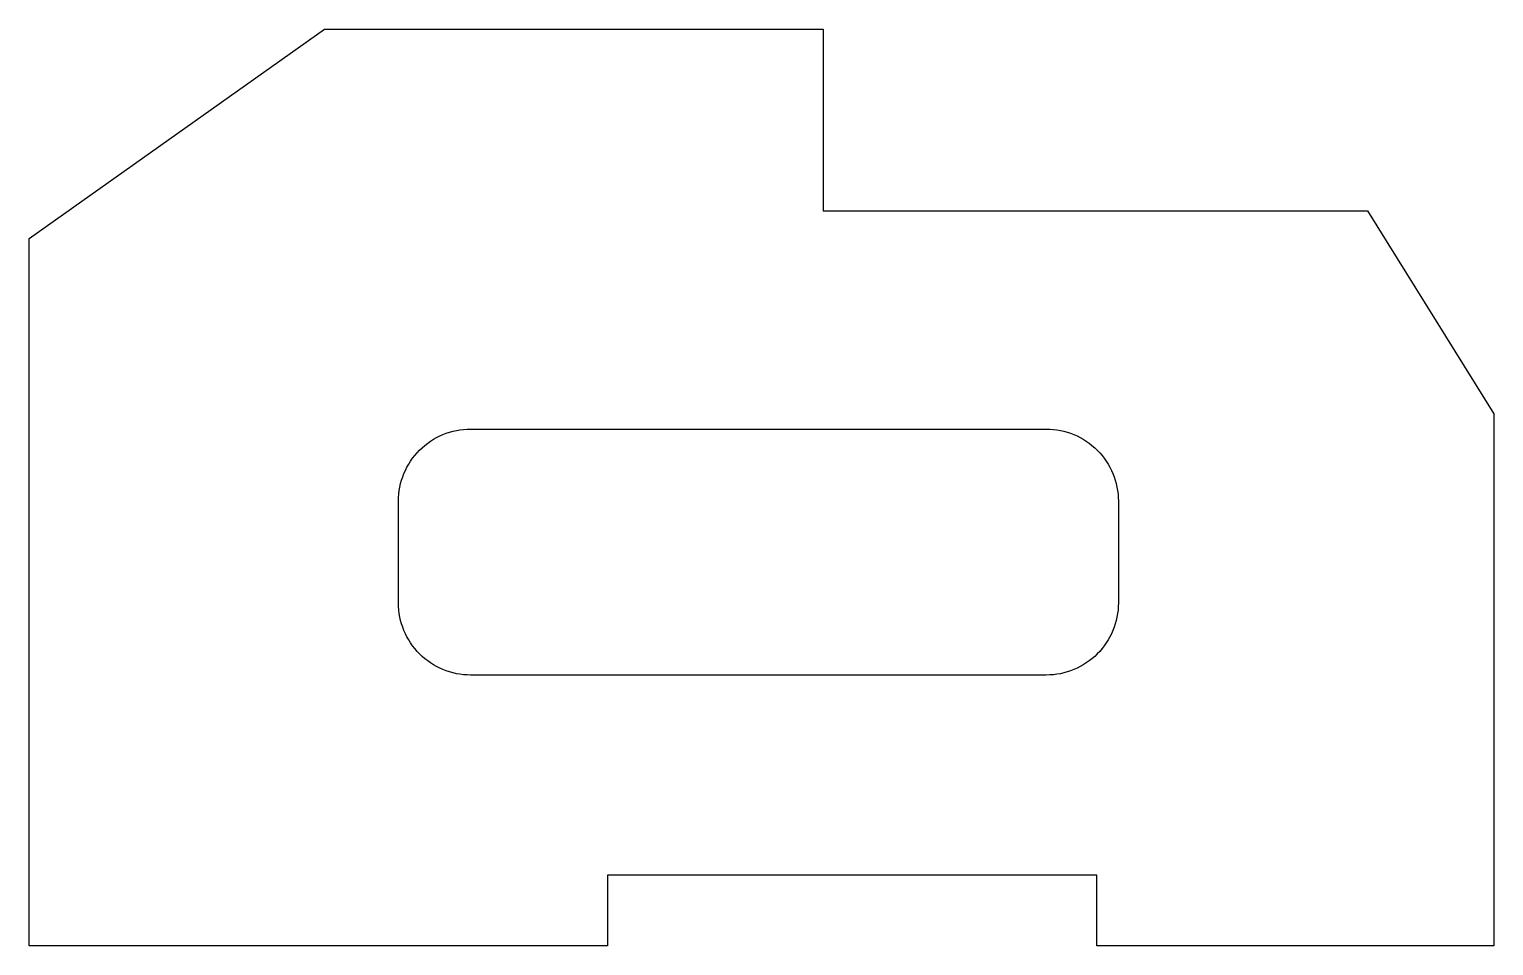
# Model space of a CAD drawing. Header units: millimetres. Extents: x 853 to 1056, y -36 to 91.
import ezdxf

# ---------------------------------------------------------------- set-up
doc = ezdxf.new("R2010")
doc.units = ezdxf.units.MM
doc.header["$LTSCALE"] = 2
doc.layers.add('粗实线', color=7, linetype='Continuous')

msp = doc.modelspace()

# ---------------------------------------------------------------- linework, layer by layer
at = {"layer": '粗实线'}
for p, q in [((853.35, 62.34), (894.31, 91.33)), ((894.31, 91.33), (963.43, 91.33)), ((963.43, 91.33), (963.43, 66.18)), ((963.43, 66.18), (1038.95, 66.18)), ((1038.95, 66.18), (1056.44, 38.04)), ((853.35, 3.5), (853.35, 62.34)), ((1056.44, 38.04), (1056.44, -35.72)), ((853.35, -35.72), (853.35, 3.5)), ((1001.4, -25.92), (933.56, -25.92)), ((933.56, -25.92), (933.56, -35.72)), ((1001.4, -35.72), (1001.4, -25.92)), ((933.56, -35.72), (853.35, -35.72)), ((1056.44, -35.72), (1001.4, -35.72))]:
    msp.add_line(p, q, dxfattribs=at)
msp.add_lwpolyline([(904.55, 25.91, -0.414214), (914.55, 35.91), (994.39, 35.91, -0.414214), (1004.39, 25.91), (1004.39, 11.8, -0.414214), (994.39, 1.8), (914.55, 1.8, -0.414214), (904.55, 11.8)], format="xyb", close=True, dxfattribs=at)

doc.saveas('drawing.dxf')
